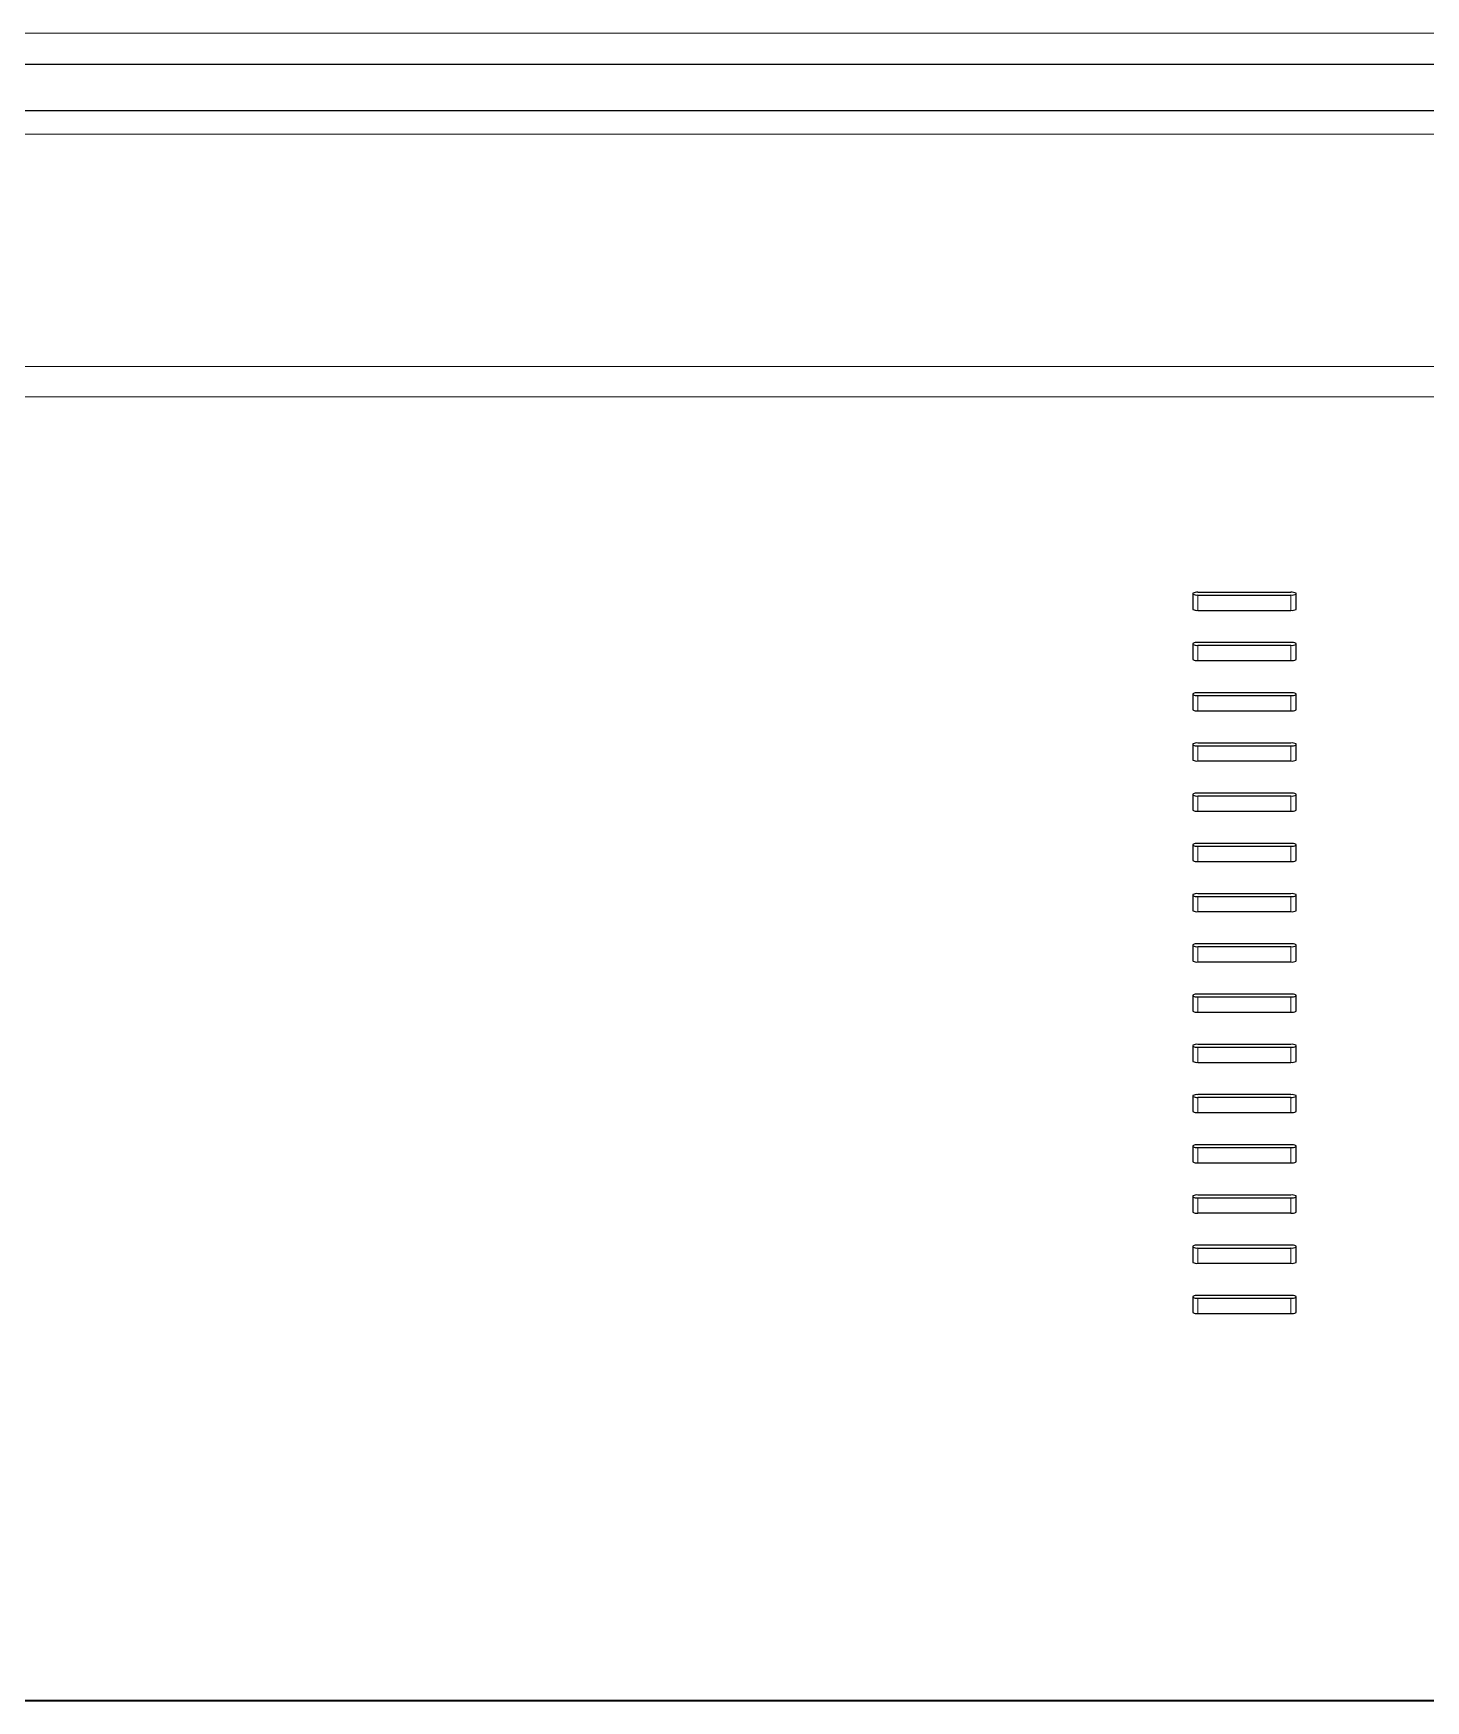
# Model space of a CAD drawing. Header units: millimetres. Extents: x -218071 to -203542, y 15363 to 51382.
# Drawn here: x -217598.03 to -217584.55, y 50530.44 to 50546.58 of the extents above; entities that cross this region are included whole.
import ezdxf

# ---------------------------------------------------------------- set-up
doc = ezdxf.new("R2010")
doc.units = ezdxf.units.MM
doc.header["$LTSCALE"] = 4
doc.layers.add('TPF-EQUIPEMENT', color=7, linetype='Continuous')

msp = doc.modelspace()

# ---------------------------------------------------------------- linework, layer by layer
at = {"layer": 'TPF-EQUIPEMENT', "color": 8, "linetype": 'Continuous', "lineweight": 18, "transparency": 33554671}
for p, q in [((-217720.956, 50546.581), (-217529.556, 50546.581)), ((-217721.206, 50545.606), (-217527.006, 50545.606)), ((-217721.206, 50543.357), (-217527.006, 50543.357)), ((-217721.206, 50543.062), (-217527.006, 50543.062)), ((-217586.756, 50541.143), (-217586.756, 50540.995)), ((-217585.856, 50541.143), (-217585.856, 50540.995)), ((-217586.756, 50540.657), (-217586.756, 50540.509)), ((-217585.856, 50540.657), (-217585.856, 50540.509)), ((-217586.756, 50540.171), (-217586.756, 50540.023)), ((-217585.856, 50540.171), (-217585.856, 50540.023)), ((-217586.756, 50539.684), (-217586.756, 50539.537)), ((-217585.856, 50539.684), (-217585.856, 50539.537)), ((-217586.756, 50539.198), (-217586.756, 50539.051)), ((-217585.856, 50539.198), (-217585.856, 50539.051)), ((-217586.756, 50538.712), (-217586.756, 50538.564)), ((-217585.856, 50538.712), (-217585.856, 50538.564)), ((-217586.756, 50538.226), (-217586.756, 50538.078)), ((-217585.856, 50538.226), (-217585.856, 50538.078)), ((-217586.756, 50537.74), (-217586.756, 50537.592)), ((-217585.856, 50537.74), (-217585.856, 50537.592)), ((-217586.756, 50537.253), (-217586.756, 50537.106)), ((-217585.856, 50537.253), (-217585.856, 50537.106)), ((-217586.756, 50536.767), (-217586.756, 50536.619)), ((-217585.856, 50536.767), (-217585.856, 50536.619)), ((-217586.756, 50536.281), (-217586.756, 50536.133)), ((-217585.856, 50536.281), (-217585.856, 50536.133)), ((-217586.756, 50535.795), (-217586.756, 50535.647)), ((-217585.856, 50535.795), (-217585.856, 50535.647)), ((-217586.756, 50535.309), (-217586.756, 50535.161)), ((-217585.856, 50535.309), (-217585.856, 50535.161)), ((-217586.756, 50534.822), (-217586.756, 50534.675)), ((-217585.856, 50534.822), (-217585.856, 50534.675)), ((-217586.756, 50534.336), (-217586.756, 50534.188)), ((-217585.856, 50534.336), (-217585.856, 50534.188)), ((-217721.206, 50530.445), (-217527.006, 50530.445))]:
    msp.add_line(p, q, dxfattribs=at)
at = {"layer": 'TPF-EQUIPEMENT', "color": 7, "linetype": 'Continuous', "lineweight": 25, "transparency": 33554671}
for p, q in [((-217721.092, 50546.281), (-217529.42, 50546.281)), ((-217527.006, 50545.831), (-217721.206, 50545.831)), ((-217586.806, 50541.16), (-217586.806, 50541.004)), ((-217585.856, 50541.169), (-217586.756, 50541.169)), ((-217586.756, 50541.143), (-217585.856, 50541.143)), ((-217585.806, 50541.004), (-217585.806, 50541.16)), ((-217586.756, 50540.995), (-217585.856, 50540.995)), ((-217586.806, 50540.674), (-217586.806, 50540.518)), ((-217585.856, 50540.683), (-217586.756, 50540.683)), ((-217586.756, 50540.657), (-217585.856, 50540.657)), ((-217585.806, 50540.518), (-217585.806, 50540.674)), ((-217586.756, 50540.509), (-217585.856, 50540.509)), ((-217586.806, 50540.188), (-217586.806, 50540.032)), ((-217585.856, 50540.197), (-217586.756, 50540.197)), ((-217586.756, 50540.171), (-217585.856, 50540.171)), ((-217585.806, 50540.032), (-217585.806, 50540.188)), ((-217586.756, 50540.023), (-217585.856, 50540.023)), ((-217586.806, 50539.702), (-217586.806, 50539.545)), ((-217585.856, 50539.71), (-217586.756, 50539.71)), ((-217586.756, 50539.684), (-217585.856, 50539.684)), ((-217585.806, 50539.545), (-217585.806, 50539.702)), ((-217586.756, 50539.537), (-217585.856, 50539.537)), ((-217586.806, 50539.215), (-217586.806, 50539.059)), ((-217585.856, 50539.224), (-217586.756, 50539.224)), ((-217586.756, 50539.198), (-217585.856, 50539.198)), ((-217585.806, 50539.059), (-217585.806, 50539.215)), ((-217586.756, 50539.051), (-217585.856, 50539.051)), ((-217586.806, 50538.729), (-217586.806, 50538.573)), ((-217585.856, 50538.738), (-217586.756, 50538.738)), ((-217586.756, 50538.712), (-217585.856, 50538.712)), ((-217585.806, 50538.573), (-217585.806, 50538.729)), ((-217586.756, 50538.564), (-217585.856, 50538.564)), ((-217586.806, 50538.243), (-217586.806, 50538.087)), ((-217585.856, 50538.252), (-217586.756, 50538.252)), ((-217586.756, 50538.226), (-217585.856, 50538.226)), ((-217585.806, 50538.087), (-217585.806, 50538.243)), ((-217586.756, 50538.078), (-217585.856, 50538.078)), ((-217586.806, 50537.757), (-217586.806, 50537.601)), ((-217585.856, 50537.766), (-217586.756, 50537.766)), ((-217586.756, 50537.74), (-217585.856, 50537.74)), ((-217585.806, 50537.601), (-217585.806, 50537.757)), ((-217586.756, 50537.592), (-217585.856, 50537.592)), ((-217586.806, 50537.271), (-217586.806, 50537.114)), ((-217585.856, 50537.279), (-217586.756, 50537.279)), ((-217586.756, 50537.253), (-217585.856, 50537.253)), ((-217585.806, 50537.114), (-217585.806, 50537.271)), ((-217586.756, 50537.106), (-217585.856, 50537.106)), ((-217586.806, 50536.784), (-217586.806, 50536.628)), ((-217585.856, 50536.793), (-217586.756, 50536.793)), ((-217586.756, 50536.767), (-217585.856, 50536.767)), ((-217585.806, 50536.628), (-217585.806, 50536.784)), ((-217586.756, 50536.619), (-217585.856, 50536.619)), ((-217586.806, 50536.298), (-217586.806, 50536.142)), ((-217585.856, 50536.307), (-217586.756, 50536.307)), ((-217586.756, 50536.281), (-217585.856, 50536.281)), ((-217585.806, 50536.142), (-217585.806, 50536.298)), ((-217586.756, 50536.133), (-217585.856, 50536.133)), ((-217586.806, 50535.812), (-217586.806, 50535.656)), ((-217585.856, 50535.821), (-217586.756, 50535.821)), ((-217586.756, 50535.795), (-217585.856, 50535.795)), ((-217585.806, 50535.656), (-217585.806, 50535.812)), ((-217586.756, 50535.647), (-217585.856, 50535.647)), ((-217586.806, 50535.326), (-217586.806, 50535.169)), ((-217585.856, 50535.334), (-217586.756, 50535.334)), ((-217585.806, 50535.169), (-217585.806, 50535.326)), ((-217586.756, 50535.309), (-217585.856, 50535.309)), ((-217586.756, 50535.161), (-217585.856, 50535.161)), ((-217586.806, 50534.84), (-217586.806, 50534.683)), ((-217585.856, 50534.848), (-217586.756, 50534.848)), ((-217585.806, 50534.683), (-217585.806, 50534.84)), ((-217586.756, 50534.822), (-217585.856, 50534.822)), ((-217586.756, 50534.675), (-217585.856, 50534.675)), ((-217586.806, 50534.353), (-217586.806, 50534.197)), ((-217585.856, 50534.362), (-217586.756, 50534.362)), ((-217585.806, 50534.197), (-217585.806, 50534.353)), ((-217586.756, 50534.336), (-217585.856, 50534.336)), ((-217586.756, 50534.188), (-217585.856, 50534.188)), ((-217721.206, 50530.44), (-217527.006, 50530.44))]:
    msp.add_line(p, q, dxfattribs=at)
for centre, start, end in [((-217586.768, 50541.091), 81.2205, 118.4816), ((-217586.768, 50541.222), 241.5184, 278.7795), ((-217585.844, 50541.091), 61.5184, 98.7795), ((-217585.844, 50541.222), 261.2205, 298.4816), ((-217586.768, 50541.074), 241.5184, 278.7795), ((-217585.844, 50541.074), 261.2205, 298.4816), ((-217586.768, 50540.604), 81.2205, 118.4816), ((-217586.768, 50540.735), 241.5184, 278.7795), ((-217585.844, 50540.604), 61.5184, 98.7795), ((-217585.844, 50540.735), 261.2205, 298.4816), ((-217586.768, 50540.588), 241.5184, 278.7795), ((-217585.844, 50540.588), 261.2205, 298.4816), ((-217586.768, 50540.118), 81.2205, 118.4816), ((-217586.768, 50540.249), 241.5184, 278.7795), ((-217585.844, 50540.118), 61.5184, 98.7795), ((-217585.844, 50540.249), 261.2205, 298.4816), ((-217586.768, 50540.101), 241.5184, 278.7795), ((-217585.844, 50540.101), 261.2205, 298.4816), ((-217586.768, 50539.632), 81.2205, 118.4816), ((-217586.768, 50539.763), 241.5184, 278.7795), ((-217585.844, 50539.632), 61.5184, 98.7795), ((-217585.844, 50539.763), 261.2205, 298.4816), ((-217586.768, 50539.615), 241.5184, 278.7795), ((-217585.844, 50539.615), 261.2205, 298.4816), ((-217586.768, 50539.146), 81.2205, 118.4816), ((-217586.768, 50539.277), 241.5184, 278.7795), ((-217585.844, 50539.146), 61.5184, 98.7795), ((-217585.844, 50539.277), 261.2205, 298.4816), ((-217586.768, 50539.129), 241.5184, 278.7795), ((-217585.844, 50539.129), 261.2205, 298.4816), ((-217586.768, 50538.659), 81.2205, 118.4816), ((-217586.768, 50538.791), 241.5184, 278.7795), ((-217585.844, 50538.659), 61.5184, 98.7795), ((-217585.844, 50538.791), 261.2205, 298.4816), ((-217586.768, 50538.643), 241.5184, 278.7795), ((-217585.844, 50538.643), 261.2205, 298.4816), ((-217586.768, 50538.173), 81.2205, 118.4816), ((-217586.768, 50538.304), 241.5184, 278.7795), ((-217585.844, 50538.173), 61.5184, 98.7795), ((-217585.844, 50538.304), 261.2205, 298.4816), ((-217586.768, 50538.157), 241.5184, 278.7795), ((-217585.844, 50538.157), 261.2205, 298.4816), ((-217586.768, 50537.687), 81.2205, 118.4816), ((-217586.768, 50537.818), 241.5184, 278.7795), ((-217585.844, 50537.687), 61.5184, 98.7795), ((-217585.844, 50537.818), 261.2205, 298.4816), ((-217586.768, 50537.67), 241.5184, 278.7795), ((-217585.844, 50537.67), 261.2205, 298.4816), ((-217586.768, 50537.201), 81.2205, 118.4816), ((-217586.768, 50537.332), 241.5184, 278.7795), ((-217585.844, 50537.201), 61.5184, 98.7795), ((-217585.844, 50537.332), 261.2205, 298.4816), ((-217586.768, 50537.184), 241.5184, 278.7795), ((-217585.844, 50537.184), 261.2205, 298.4816), ((-217586.768, 50536.715), 81.2205, 118.4816), ((-217586.768, 50536.846), 241.5184, 278.7795), ((-217585.844, 50536.715), 61.5184, 98.7795), ((-217585.844, 50536.846), 261.2205, 298.4816), ((-217586.768, 50536.698), 241.5184, 278.7795), ((-217585.844, 50536.698), 261.2205, 298.4816), ((-217586.768, 50536.228), 81.2205, 118.4816), ((-217586.768, 50536.359), 241.5184, 278.7795), ((-217585.844, 50536.228), 61.5184, 98.7795), ((-217585.844, 50536.359), 261.2205, 298.4816), ((-217586.768, 50536.212), 241.5184, 278.7795), ((-217585.844, 50536.212), 261.2205, 298.4816), ((-217586.768, 50535.742), 81.2205, 118.4816), ((-217586.768, 50535.873), 241.5184, 278.7795), ((-217585.844, 50535.742), 61.5184, 98.7795), ((-217585.844, 50535.873), 261.2205, 298.4816), ((-217586.768, 50535.726), 241.5184, 278.7795), ((-217585.844, 50535.726), 261.2205, 298.4816), ((-217586.768, 50535.256), 81.2205, 118.4816), ((-217586.768, 50535.387), 241.5184, 278.7795), ((-217585.844, 50535.256), 61.5184, 98.7795), ((-217585.844, 50535.387), 261.2205, 298.4816), ((-217586.768, 50535.239), 241.5184, 278.7795), ((-217585.844, 50535.239), 261.2205, 298.4816), ((-217586.768, 50534.77), 81.2205, 118.4816), ((-217586.768, 50534.901), 241.5184, 278.7795), ((-217585.844, 50534.77), 61.5184, 98.7795), ((-217585.844, 50534.901), 261.2205, 298.4816), ((-217586.768, 50534.753), 241.5184, 278.7795), ((-217585.844, 50534.753), 261.2205, 298.4816), ((-217586.768, 50534.284), 81.2205, 118.4816), ((-217586.768, 50534.415), 241.5184, 278.7795), ((-217585.844, 50534.284), 61.5184, 98.7795), ((-217585.844, 50534.415), 261.2205, 298.4816), ((-217586.768, 50534.267), 241.5184, 278.7795), ((-217585.844, 50534.267), 261.2205, 298.4816)]:
    msp.add_arc(centre, 0.0794, start, end, dxfattribs=at)

doc.saveas('drawing.dxf')
